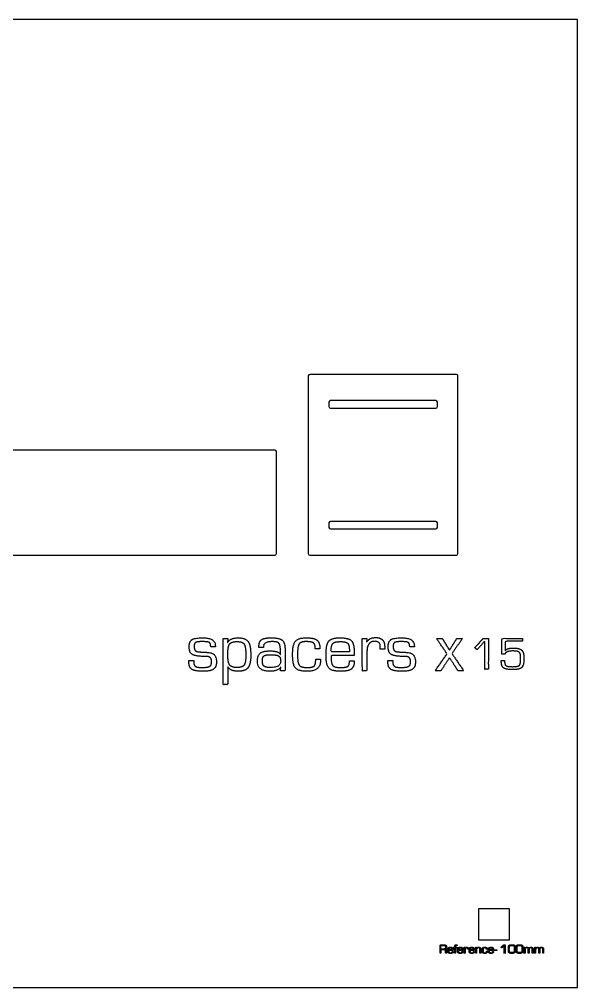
# Model space of a CAD drawing. Header units: millimetres. Extents: x -2385 to 1268, y -2691 to 4654.
# Drawn here: x -534 to 1268, y 1532 to 4654 of the extents above; entities that cross this region are included whole.
import ezdxf

# ---------------------------------------------------------------- set-up
doc = ezdxf.new("R2010")
doc.units = ezdxf.units.MM
doc.header["$MEASUREMENT"] = 0
doc.layers.add('DEFAULT', color=7, linetype='Continuous')
doc.layers.add('LAYER 01', color=1, linetype='Continuous')

msp = doc.modelspace()

# ---------------------------------------------------------------- linework, layer by layer
at = {"layer": 'DEFAULT'}
for points in [[(465, 3420.1), (465, 3405.6)], [(810, 3425.1), (470, 3425.1)], [(815, 3405.6), (815, 3420.1)], [(470, 3400.6), (810, 3400.6)], [(465, 3030.6), (465, 3016.1)], [(810, 3035.6), (470, 3035.6)], [(815, 3016.1), (815, 3030.6)], [(470, 3011.1), (810, 3011.1)]]:
    msp.add_lwpolyline(points, dxfattribs=at)
for centre, start, end in [((403.5, 3504.6, 5.2), 90, 180), ((876.5, 3504.6, 5.2), 0, 90), ((470, 3420.1, 5.2), 90, 180), ((470, 3405.6, 5.2), 180, 270), ((810, 3420.1, 5.2), 0, 90), ((810, 3405.6, 5.2), 270, 0), ((290.7, 3260.6, 5.2), 0, 90), ((470, 3030.6, 5.2), 90, 180), ((810, 3030.6, 5.2), 0, 90), ((470, 3016.1, 5.2), 180, 270), ((810, 3016.1, 5.2), 270, 0), ((290.7, 2931.6, 5.2), 270, 360), ((403.5, 2931.6, 5.2), 180, 270), ((876.5, 2931.6, 5.2), 270, 0)]:
    msp.add_arc(centre, 5, start, end, dxfattribs=at)
for points in [[(398.5, 3504.6, 5.2), (398.5, 3218.1, 5.2), (398.5, 2931.6, 5.2)], [(876.5, 3509.6, 5.2), (640, 3509.6, 5.2), (403.5, 3509.6, 5.2)], [(881.5, 2931.6, 5.2), (881.5, 3218.1, 5.2), (881.5, 3504.6, 5.2)], [(290.7, 3265.6, 5.2), (-884.3, 3265.6, 5.2), (-2059.3, 3265.6, 5.2)], [(295.7, 2931.6, 5.2), (295.7, 3096.1, 5.2), (295.7, 3260.6, 5.2)], [(-2059.3, 2926.6, 5.2), (-884.3, 2926.6, 5.2), (290.7, 2926.6, 5.2)], [(403.5, 2926.6, 5.2), (640, 2926.6, 5.2), (876.5, 2926.6, 5.2)]]:
    msp.add_open_spline(points, degree=2, dxfattribs=at)
at = {"layer": 'LAYER 01'}
for points in [[(-2335.8, 1532.4), (1267.8, 1532.4), (1267.8, 4654.2), (-2335.8, 4654.2), (-2335.8, 1532.4)], [(948, 1686.5), (1048, 1686.5), (1048, 1786.5), (948, 1786.5), (948, 1686.5)]]:
    msp.add_lwpolyline(points, dxfattribs=at)
for points, knots in [([(98.9, 2631.1, 5.2), (98.7, 2633, 5.2), (98.5, 2635, 5.2), (98.5, 2660.2, 5.2), (57.2, 2660.2, 5.2), (31.4, 2660.2, 5.2), (22.8, 2654.3, 5.2), (14.1, 2648.4, 5.2), (14.1, 2630.6, 5.2), (14.1, 2611.9, 5.2), (25.2, 2606, 5.2), (36.2, 2600, 5.2), (71.3, 2600, 5.2), (86.3, 2600, 5.2), (86.3, 2583.4, 5.2), (86.3, 2571.8, 5.2), (80.3, 2568.2, 5.2), (74.3, 2564.5, 5.2), (55.2, 2564.5, 5.2), (39.7, 2564.5, 5.2), (34.4, 2568.1, 5.2), (29.1, 2571.6, 5.2), (29.1, 2582, 5.2), (29.2, 2584.5, 5.2), (29.3, 2587, 5.2), (21.4, 2587, 5.2), (13.5, 2587, 5.2), (13.3, 2584.2, 5.2), (13.2, 2581.4, 5.2), (13.2, 2564.8, 5.2), (22.9, 2558.6, 5.2), (32.6, 2552.4, 5.2), (58.3, 2552.4, 5.2), (83.4, 2552.4, 5.2), (92.8, 2559, 5.2), (102.3, 2565.6, 5.2), (102.3, 2583.3, 5.2), (102.3, 2611.8, 5.2), (73.7, 2613.3, 5.2), (65.8, 2613.7, 5.2), (58, 2614.1, 5.2), (51.8, 2614.4, 5.2), (45.6, 2614.7, 5.2), (30.1, 2615.5, 5.2), (30.1, 2631.7, 5.2), (30.1, 2642.4, 5.2), (34.7, 2645.2, 5.2), (39.3, 2648, 5.2), (56.4, 2648, 5.2), (74.8, 2648, 5.2), (79.2, 2645.2, 5.2), (83.6, 2642.5, 5.2), (83.6, 2631.1, 5.2), (91.3, 2631.1, 5.2), (98.9, 2631.1, 5.2)], [-27, -27, -27, -26, -26, -25, -25, -24, -24, -23, -23, -22, -22, -21, -21, -20, -20, -19, -19, -18, -18, -17, -17, -16, -16, -15, -15, -14, -14, -13, -13, -12, -12, -11, -11, -10, -10, -9, -9, -8, -8, -7, -7, -6, -6, -5, -5, -4, -4, -3, -3, -2, -2, -1, -1, 0, 0, 0]), ([(123.8, 2658.3, 5.2), (123.8, 2583.8, 5.2), (123.8, 2509.2, 5.2), (131.3, 2509.2, 5.2), (138.8, 2509.2, 5.2), (138.8, 2537.9, 5.2), (138.8, 2566.5, 5.2), (139, 2566.5, 5.2), (139.1, 2566.5, 5.2), (147.4, 2552.4, 5.2), (172.9, 2552.4, 5.2), (195.3, 2552.4, 5.2), (204.1, 2563.8, 5.2), (212.9, 2575.3, 5.2), (212.9, 2604.7, 5.2), (212.9, 2636.5, 5.2), (204.2, 2648.3, 5.2), (195.5, 2660.2, 5.2), (172.5, 2660.2, 5.2), (146.4, 2660.2, 5.2), (138.5, 2644.8, 5.2), (138.3, 2645, 5.2), (138.1, 2645.1, 5.2), (138.4, 2651.7, 5.2), (138.8, 2658.3, 5.2), (131.3, 2658.3, 5.2), (123.8, 2658.3, 5.2)], [-13, -13, -13, -12, -12, -11, -11, -10, -10, -9, -9, -8, -8, -7, -7, -6, -6, -5, -5, -4, -4, -3, -3, -2, -2, -1, -1, 0, 0, 0]), ([(254.1, 2629.2, 5.2), (254.1, 2631.5, 5.2), (254.1, 2632.3, 5.2), (254.1, 2648, 5.2), (282.2, 2648, 5.2), (298.7, 2648, 5.2), (303.6, 2642.7, 5.2), (308.5, 2637.4, 5.2), (308.5, 2619.6, 5.2), (308.5, 2613.3, 5.2), (308.5, 2607, 5.2), (308.3, 2606.9, 5.2), (308.2, 2606.9, 5.2), (302.7, 2618, 5.2), (275.2, 2618, 5.2), (252.1, 2618, 5.2), (243.3, 2610.7, 5.2), (234.4, 2603.4, 5.2), (234.4, 2584.4, 5.2), (234.4, 2552.4, 5.2), (273.9, 2552.4, 5.2), (300.6, 2552.4, 5.2), (309.4, 2565.6, 5.2), (309.5, 2565.5, 5.2), (309.7, 2565.5, 5.2), (309.1, 2559.8, 5.2), (308.5, 2554.2, 5.2), (316, 2554.2, 5.2), (323.5, 2554.2, 5.2), (323.5, 2588.6, 5.2), (323.5, 2623, 5.2), (323.5, 2644.7, 5.2), (314.4, 2652.4, 5.2), (305.3, 2660.2, 5.2), (279.3, 2660.2, 5.2), (255.4, 2660.2, 5.2), (247.2, 2653.9, 5.2), (239, 2647.6, 5.2), (239, 2629.2, 5.2), (246.6, 2629.2, 5.2), (254.1, 2629.2, 5.2)], [-20, -20, -20, -19, -19, -18, -18, -17, -17, -16, -16, -15, -15, -14, -14, -13, -13, -12, -12, -11, -11, -10, -10, -9, -9, -8, -8, -7, -7, -6, -6, -5, -5, -4, -4, -3, -3, -2, -2, -1, -1, 0, 0, 0]), ([(422.5, 2591.7, 5.2), (422.5, 2574.1, 5.2), (417.8, 2569.3, 5.2), (413.2, 2564.5, 5.2), (395.7, 2564.5, 5.2), (375.1, 2564.5, 5.2), (369.4, 2571.8, 5.2), (363.8, 2579, 5.2), (363.8, 2605.4, 5.2), (363.8, 2632.5, 5.2), (368.7, 2640.2, 5.2), (373.7, 2648, 5.2), (391, 2648, 5.2), (408.9, 2648, 5.2), (415, 2643.9, 5.2), (421, 2639.7, 5.2), (421, 2627.3, 5.2), (420.9, 2625.9, 5.2), (420.8, 2624.5, 5.2), (428.4, 2624.5, 5.2), (436.1, 2624.5, 5.2), (436.1, 2645.2, 5.2), (426.8, 2652.7, 5.2), (417.5, 2660.2, 5.2), (392.1, 2660.2, 5.2), (366.3, 2660.2, 5.2), (357.1, 2649.1, 5.2), (347.9, 2637.9, 5.2), (347.9, 2606.8, 5.2), (347.9, 2573.6, 5.2), (356.9, 2563, 5.2), (366, 2552.4, 5.2), (394.1, 2552.4, 5.2), (437.9, 2552.4, 5.2), (437.9, 2586, 5.2), (437.8, 2588.9, 5.2), (437.8, 2591.7, 5.2), (430.2, 2591.7, 5.2), (422.5, 2591.7, 5.2)], [-19, -19, -19, -18, -18, -17, -17, -16, -16, -15, -15, -14, -14, -13, -13, -12, -12, -11, -11, -10, -10, -9, -9, -8, -8, -7, -7, -6, -6, -5, -5, -4, -4, -3, -3, -2, -2, -1, -1, 0, 0, 0]), ([(531.2, 2586.1, 5.2), (531.2, 2584.5, 5.2), (531.2, 2582.8, 5.2), (531.2, 2571.4, 5.2), (525.7, 2568, 5.2), (520.2, 2564.5, 5.2), (501.8, 2564.5, 5.2), (482.4, 2564.5, 5.2), (477.1, 2571.4, 5.2), (471.8, 2578.2, 5.2), (471.8, 2603, 5.2), (509.3, 2603, 5.2), (546.8, 2603, 5.2), (546.8, 2607.1, 5.2), (546.8, 2611.3, 5.2), (546.8, 2641.4, 5.2), (537.9, 2650.8, 5.2), (528.9, 2660.2, 5.2), (500.2, 2660.2, 5.2), (473.8, 2660.2, 5.2), (464.7, 2649.4, 5.2), (455.7, 2638.7, 5.2), (455.7, 2607.4, 5.2), (455.7, 2573.5, 5.2), (464.7, 2562.9, 5.2), (473.6, 2552.4, 5.2), (502.3, 2552.4, 5.2), (527, 2552.4, 5.2), (536.8, 2559, 5.2), (546.6, 2565.6, 5.2), (546.6, 2582.2, 5.2), (546.7, 2584.2, 5.2), (546.8, 2586.1, 5.2), (539, 2586.1, 5.2), (531.2, 2586.1, 5.2)], [-17, -17, -17, -16, -16, -15, -15, -14, -14, -13, -13, -12, -12, -11, -11, -10, -10, -9, -9, -8, -8, -7, -7, -6, -6, -5, -5, -4, -4, -3, -3, -2, -2, -1, -1, 0, 0, 0]), ([(572.9, 2658.3, 5.2), (572.9, 2606.3, 5.2), (572.9, 2554.2, 5.2), (580.4, 2554.2, 5.2), (587.9, 2554.2, 5.2), (587.9, 2585.3, 5.2), (587.9, 2616.3, 5.2), (587.9, 2648.9, 5.2), (613.5, 2648.9, 5.2), (631, 2648.9, 5.2), (631, 2632.2, 5.2), (631, 2630.7, 5.2), (630.6, 2626.3, 5.2), (630.4, 2625, 5.2), (630.2, 2623.6, 5.2), (637.7, 2623.6, 5.2), (645.2, 2623.6, 5.2), (645.1, 2627.3, 5.2), (645.1, 2630.9, 5.2), (645.1, 2661.1, 5.2), (616.4, 2661.1, 5.2), (595.7, 2661.1, 5.2), (586.7, 2645.9, 5.2), (586.5, 2646.1, 5.2), (586.4, 2646.2, 5.2), (587.1, 2652.3, 5.2), (587.9, 2658.3, 5.2), (580.4, 2658.3, 5.2), (572.9, 2658.3, 5.2)], [-14, -14, -14, -13, -13, -12, -12, -11, -11, -10, -10, -9, -9, -8, -8, -7, -7, -6, -6, -5, -5, -4, -4, -3, -3, -2, -2, -1, -1, 0, 0, 0]), ([(741.1, 2631.1, 5.2), (740.9, 2633, 5.2), (740.7, 2635, 5.2), (740.7, 2660.2, 5.2), (699.4, 2660.2, 5.2), (673.6, 2660.2, 5.2), (665, 2654.3, 5.2), (656.3, 2648.4, 5.2), (656.3, 2630.6, 5.2), (656.3, 2611.9, 5.2), (667.4, 2606, 5.2), (678.4, 2600, 5.2), (713.4, 2600, 5.2), (728.5, 2600, 5.2), (728.5, 2583.4, 5.2), (728.5, 2571.8, 5.2), (722.5, 2568.2, 5.2), (716.5, 2564.5, 5.2), (697.4, 2564.5, 5.2), (681.9, 2564.5, 5.2), (676.6, 2568.1, 5.2), (671.3, 2571.6, 5.2), (671.3, 2582, 5.2), (671.4, 2584.5, 5.2), (671.4, 2587, 5.2), (663.6, 2587, 5.2), (655.7, 2587, 5.2), (655.5, 2584.2, 5.2), (655.4, 2581.4, 5.2), (655.4, 2564.8, 5.2), (665.1, 2558.6, 5.2), (674.8, 2552.4, 5.2), (700.5, 2552.4, 5.2), (725.6, 2552.4, 5.2), (735, 2559, 5.2), (744.4, 2565.6, 5.2), (744.4, 2583.3, 5.2), (744.4, 2611.8, 5.2), (715.9, 2613.3, 5.2), (708, 2613.7, 5.2), (700.2, 2614.1, 5.2), (694, 2614.4, 5.2), (687.8, 2614.7, 5.2), (672.3, 2615.5, 5.2), (672.3, 2631.7, 5.2), (672.3, 2642.4, 5.2), (676.9, 2645.2, 5.2), (681.5, 2648, 5.2), (698.5, 2648, 5.2), (716.9, 2648, 5.2), (721.4, 2645.2, 5.2), (725.8, 2642.5, 5.2), (725.8, 2631.1, 5.2), (733.4, 2631.1, 5.2), (741.1, 2631.1, 5.2)], [-27, -27, -27, -26, -26, -25, -25, -24, -24, -23, -23, -22, -22, -21, -21, -20, -20, -19, -19, -18, -18, -17, -17, -16, -16, -15, -15, -14, -14, -13, -13, -12, -12, -11, -11, -10, -10, -9, -9, -8, -8, -7, -7, -6, -6, -5, -5, -4, -4, -3, -3, -2, -2, -1, -1, 0, 0, 0]), ([(896, 2658.3, 5.2), (886.9, 2658.3, 5.2), (877.8, 2658.3, 5.2), (866, 2639.3, 5.2), (854.2, 2620.3, 5.2), (842.4, 2639.3, 5.2), (830.6, 2658.3, 5.2), (821.4, 2658.3, 5.2), (812.3, 2658.3, 5.2), (829.2, 2633.5, 5.2), (846.2, 2608.7, 5.2), (827.3, 2581.4, 5.2), (808.4, 2554.2, 5.2), (817.5, 2554.2, 5.2), (826.6, 2554.2, 5.2), (840.4, 2575.2, 5.2), (854.2, 2596.2, 5.2), (868, 2575.2, 5.2), (881.8, 2554.2, 5.2), (890.9, 2554.2, 5.2), (900, 2554.2, 5.2), (881.1, 2581.8, 5.2), (862.2, 2609.3, 5.2), (879.1, 2633.8, 5.2), (896, 2658.3, 5.2)], [-12, -12, -12, -11, -11, -10, -10, -9, -9, -8, -8, -7, -7, -6, -6, -5, -5, -4, -4, -3, -3, -2, -2, -1, -1, 0, 0, 0]), ([(979.6, 2658.5), (971.5, 2658.5), (963.4, 2658.5), (949.6, 2643.4), (935.9, 2628.4), (939.4, 2625.1), (943, 2621.7), (955.6, 2635.9), (968.3, 2650), (968.3, 2604.6), (968.3, 2559.1), (973.9, 2559.1), (979.6, 2559.1), (979.6, 2608.8), (979.6, 2658.5)], [-7, -7, -7, -6, -6, -5, -5, -4, -4, -3, -3, -2, -2, -1, -1, 0, 0, 0]), ([(1090.2, 2658.5), (1056.7, 2658.5), (1023.3, 2658.5), (1023.3, 2633.1), (1023.3, 2607.8), (1028.4, 2607.8), (1033.4, 2607.8), (1035.6, 2617.8), (1058.5, 2617.8), (1074.9, 2617.8), (1079.4, 2613.7), (1083.9, 2609.5), (1083.9, 2594.4), (1083.9, 2575.6), (1079.9, 2571.4), (1075.9, 2567.2), (1057.8, 2567.2), (1040.5, 2567.2), (1036.3, 2570.5), (1032, 2573.7), (1032, 2587.2), (1026.8, 2587.2), (1021.5, 2587.2), (1021.5, 2585.3), (1021.5, 2583.5), (1021.5, 2568.2), (1029, 2563), (1036.5, 2557.8), (1058.6, 2557.8), (1080.9, 2557.8), (1087.7, 2564.8), (1094.6, 2571.8), (1094.6, 2594.8), (1094.6, 2613.6), (1087.4, 2620.4), (1080.2, 2627.2), (1060.4, 2627.2), (1040, 2627.2), (1034.2, 2618.6), (1034, 2618.6), (1033.9, 2618.6), (1034.2, 2633.9), (1034.4, 2649.1), (1062.3, 2649.1), (1090.2, 2649.1), (1090.2, 2653.8), (1090.2, 2658.5)], [-23, -23, -23, -22, -22, -21, -21, -20, -20, -19, -19, -18, -18, -17, -17, -16, -16, -15, -15, -14, -14, -13, -13, -12, -12, -11, -11, -10, -10, -9, -9, -8, -8, -7, -7, -6, -6, -5, -5, -4, -4, -3, -3, -2, -2, -1, -1, 0, 0, 0]), ([(168.2, 2648, 5.2), (149.9, 2648, 5.2), (144.4, 2639.9, 5.2), (138.8, 2631.9, 5.2), (138.8, 2605.4, 5.2), (138.8, 2580.8, 5.2), (144.8, 2572.7, 5.2), (150.8, 2564.5, 5.2), (168.8, 2564.5, 5.2), (186, 2564.5, 5.2), (191.5, 2572.4, 5.2), (196.9, 2580.3, 5.2), (196.9, 2604.9, 5.2), (196.9, 2632, 5.2), (191.6, 2640, 5.2), (186.3, 2648, 5.2), (168.2, 2648, 5.2)], [0, 0, 0, 1, 1, 2, 2, 3, 3, 4, 4, 5, 5, 6, 6, 7, 7, 8, 8, 8]), ([(531.2, 2615.2, 5.2), (531.2, 2617.7, 5.2), (531.1, 2620.2, 5.2), (531.1, 2637.6, 5.2), (525.6, 2642.8, 5.2), (520, 2648, 5.2), (501.6, 2648, 5.2), (483.1, 2648, 5.2), (477.6, 2641.9, 5.2), (472.1, 2635.8, 5.2), (472.1, 2615.2, 5.2), (501.7, 2615.2, 5.2), (531.2, 2615.2, 5.2)], [0, 0, 0, 1, 1, 2, 2, 3, 3, 4, 4, 5, 5, 6, 6, 6]), ([(278.6, 2605.8, 5.2), (261, 2605.8, 5.2), (255.7, 2602, 5.2), (250.4, 2598.2, 5.2), (250.4, 2585.8, 5.2), (250.4, 2572.9, 5.2), (255.6, 2568.7, 5.2), (260.9, 2564.5, 5.2), (277, 2564.5, 5.2), (309.4, 2564.5, 5.2), (309.4, 2584.6, 5.2), (309.4, 2597.1, 5.2), (303.1, 2601.5, 5.2), (296.8, 2605.8, 5.2), (278.6, 2605.8, 5.2)], [0, 0, 0, 1, 1, 2, 2, 3, 3, 4, 4, 5, 5, 6, 6, 7, 7, 7]), ([(823.7, 1643.1, 5.2), (825.2, 1643.1, 5.2), (826.8, 1643.1, 5.2), (826.8, 1648.6, 5.2), (826.8, 1654.2, 5.2), (831.5, 1654.2, 5.2), (836.2, 1654.2, 5.2), (836.7, 1654.2, 5.2), (837.2, 1654.2, 5.2), (841.3, 1654.2, 5.2), (841.3, 1649.4, 5.2), (841.3, 1646.2, 5.2), (841.3, 1643.1, 5.2), (842.9, 1643.1, 5.2), (844.5, 1643.1, 5.2), (844.5, 1646.6, 5.2), (844.5, 1650.1, 5.2), (844.5, 1655, 5.2), (840.1, 1655.4, 5.2), (840.1, 1655.4, 5.2), (840.1, 1655.4, 5.2), (842.8, 1655.9, 5.2), (843.8, 1657.4, 5.2), (844.8, 1658.9, 5.2), (844.8, 1662.7, 5.2), (844.8, 1667.1, 5.2), (843, 1668.8, 5.2), (841.2, 1670.6, 5.2), (836.8, 1670.6, 5.2), (830.2, 1670.6, 5.2), (823.7, 1670.6, 5.2), (823.7, 1656.8, 5.2), (823.7, 1643.1, 5.2)], [-16, -16, -16, -15, -15, -14, -14, -13, -13, -12, -12, -11, -11, -10, -10, -9, -9, -8, -8, -7, -7, -6, -6, -5, -5, -4, -4, -3, -3, -2, -2, -1, -1, 0, 0, 0]), ([(826.8, 1656.8, 5.2), (831.3, 1656.8, 5.2), (835.7, 1656.8, 5.2), (839.3, 1656.8, 5.2), (840.6, 1657.8, 5.2), (841.9, 1658.9, 5.2), (841.9, 1662, 5.2), (841.9, 1665.7, 5.2), (840.9, 1666.9, 5.2), (840, 1668, 5.2), (836.8, 1668, 5.2), (831.8, 1668, 5.2), (826.8, 1668, 5.2), (826.8, 1662.4, 5.2), (826.8, 1656.8, 5.2)], [0, 0, 0, 1, 1, 2, 2, 3, 3, 4, 4, 5, 5, 6, 6, 7, 7, 7]), ([(862.6, 1649, 5.2), (862.6, 1648.7, 5.2), (862.6, 1648.4, 5.2), (862.6, 1646.3, 5.2), (861.5, 1645.6, 5.2), (860.5, 1645, 5.2), (857.1, 1645, 5.2), (853.5, 1645, 5.2), (852.6, 1646.2, 5.2), (851.6, 1647.5, 5.2), (851.6, 1652.1, 5.2), (858.5, 1652.1, 5.2), (865.4, 1652.1, 5.2), (865.4, 1652.8, 5.2), (865.4, 1653.6, 5.2), (865.4, 1659.2, 5.2), (863.8, 1660.9, 5.2), (862.1, 1662.6, 5.2), (856.8, 1662.6, 5.2), (852, 1662.6, 5.2), (850.3, 1660.7, 5.2), (848.6, 1658.7, 5.2), (848.6, 1652.9, 5.2), (848.6, 1646.6, 5.2), (850.3, 1644.7, 5.2), (851.9, 1642.7, 5.2), (857.2, 1642.7, 5.2), (861.8, 1642.7, 5.2), (863.6, 1644, 5.2), (865.4, 1645.2, 5.2), (865.4, 1648.2, 5.2), (865.4, 1648.6, 5.2), (865.4, 1649, 5.2), (864, 1649, 5.2), (862.6, 1649, 5.2)], [-17, -17, -17, -16, -16, -15, -15, -14, -14, -13, -13, -12, -12, -11, -11, -10, -10, -9, -9, -8, -8, -7, -7, -6, -6, -5, -5, -4, -4, -3, -3, -2, -2, -1, -1, 0, 0, 0]), ([(862.6, 1654.3, 5.2), (862.6, 1654.8, 5.2), (862.5, 1655.3, 5.2), (862.5, 1658.5, 5.2), (861.5, 1659.4, 5.2), (860.5, 1660.4, 5.2), (857.1, 1660.4, 5.2), (853.7, 1660.4, 5.2), (852.7, 1659.3, 5.2), (851.6, 1658.1, 5.2), (851.6, 1654.3, 5.2), (857.1, 1654.3, 5.2), (862.6, 1654.3, 5.2)], [0, 0, 0, 1, 1, 2, 2, 3, 3, 4, 4, 5, 5, 6, 6, 6]), ([(870.8, 1643.1, 5.2), (872.2, 1643.1, 5.2), (873.5, 1643.1, 5.2), (873.5, 1651.6, 5.2), (873.5, 1660, 5.2), (876.1, 1660, 5.2), (878.6, 1660, 5.2), (878.6, 1661.2, 5.2), (878.6, 1662.3, 5.2), (876.1, 1662.3, 5.2), (873.5, 1662.3, 5.2), (873.5, 1663.9, 5.2), (873.5, 1665.4, 5.2), (873.5, 1668.5, 5.2), (876.6, 1668.5, 5.2), (877.2, 1668.5, 5.2), (878.6, 1668.4, 5.2), (878.6, 1669.6, 5.2), (878.6, 1670.7, 5.2), (877.4, 1670.8, 5.2), (876.5, 1670.8, 5.2), (870.8, 1670.8, 5.2), (870.8, 1665.2, 5.2), (870.8, 1663.7, 5.2), (870.8, 1662.3, 5.2), (869.3, 1662.3, 5.2), (867.8, 1662.3, 5.2), (867.8, 1661.2, 5.2), (867.8, 1660, 5.2), (869.3, 1660, 5.2), (870.8, 1660, 5.2), (870.8, 1651.6, 5.2), (870.8, 1643.1, 5.2)], [-16, -16, -16, -15, -15, -14, -14, -13, -13, -12, -12, -11, -11, -10, -10, -9, -9, -8, -8, -7, -7, -6, -6, -5, -5, -4, -4, -3, -3, -2, -2, -1, -1, 0, 0, 0]), ([(894.2, 1649, 5.2), (894.2, 1648.7, 5.2), (894.2, 1648.4, 5.2), (894.2, 1646.3, 5.2), (893.2, 1645.6, 5.2), (892.2, 1645, 5.2), (888.8, 1645, 5.2), (885.2, 1645, 5.2), (884.3, 1646.2, 5.2), (883.3, 1647.5, 5.2), (883.3, 1652.1, 5.2), (890.2, 1652.1, 5.2), (897.1, 1652.1, 5.2), (897.1, 1652.8, 5.2), (897.1, 1653.6, 5.2), (897.1, 1659.2, 5.2), (895.5, 1660.9, 5.2), (893.8, 1662.6, 5.2), (888.5, 1662.6, 5.2), (883.6, 1662.6, 5.2), (882, 1660.7, 5.2), (880.3, 1658.7, 5.2), (880.3, 1652.9, 5.2), (880.3, 1646.6, 5.2), (881.9, 1644.7, 5.2), (883.6, 1642.7, 5.2), (888.9, 1642.7, 5.2), (893.5, 1642.7, 5.2), (895.3, 1644, 5.2), (897.1, 1645.2, 5.2), (897.1, 1648.2, 5.2), (897.1, 1648.6, 5.2), (897.1, 1649, 5.2), (895.7, 1649, 5.2), (894.2, 1649, 5.2)], [-17, -17, -17, -16, -16, -15, -15, -14, -14, -13, -13, -12, -12, -11, -11, -10, -10, -9, -9, -8, -8, -7, -7, -6, -6, -5, -5, -4, -4, -3, -3, -2, -2, -1, -1, 0, 0, 0]), ([(894.2, 1654.3, 5.2), (894.2, 1654.8, 5.2), (894.2, 1655.3, 5.2), (894.2, 1658.5, 5.2), (893.2, 1659.4, 5.2), (892.2, 1660.4, 5.2), (888.8, 1660.4, 5.2), (885.3, 1660.4, 5.2), (884.3, 1659.3, 5.2), (883.3, 1658.1, 5.2), (883.3, 1654.3, 5.2), (888.8, 1654.3, 5.2), (894.2, 1654.3, 5.2)], [0, 0, 0, 1, 1, 2, 2, 3, 3, 4, 4, 5, 5, 6, 6, 6]), ([(901.9, 1662.3, 5.2), (901.9, 1652.7, 5.2), (901.9, 1643.1, 5.2), (903.3, 1643.1, 5.2), (904.7, 1643.1, 5.2), (904.7, 1648.8, 5.2), (904.7, 1654.6, 5.2), (904.7, 1660.6, 5.2), (909.4, 1660.6, 5.2), (912.7, 1660.6, 5.2), (912.7, 1657.5, 5.2), (912.7, 1657.2, 5.2), (912.6, 1656.4, 5.2), (912.5, 1656.1, 5.2), (912.5, 1655.9, 5.2), (913.9, 1655.9, 5.2), (915.3, 1655.9, 5.2), (915.3, 1656.6, 5.2), (915.3, 1657.2, 5.2), (915.3, 1662.8, 5.2), (910, 1662.8, 5.2), (906.1, 1662.8, 5.2), (904.5, 1660, 5.2), (904.5, 1660, 5.2), (904.4, 1660.1, 5.2), (904.6, 1661.2, 5.2), (904.7, 1662.3, 5.2), (903.3, 1662.3, 5.2), (901.9, 1662.3, 5.2)], [-14, -14, -14, -13, -13, -12, -12, -11, -11, -10, -10, -9, -9, -8, -8, -7, -7, -6, -6, -5, -5, -4, -4, -3, -3, -2, -2, -1, -1, 0, 0, 0]), ([(931.5, 1649, 5.2), (931.5, 1648.7, 5.2), (931.5, 1648.4, 5.2), (931.5, 1646.3, 5.2), (930.4, 1645.6, 5.2), (929.4, 1645, 5.2), (926, 1645, 5.2), (922.4, 1645, 5.2), (921.5, 1646.2, 5.2), (920.5, 1647.5, 5.2), (920.5, 1652.1, 5.2), (927.4, 1652.1, 5.2), (934.3, 1652.1, 5.2), (934.3, 1652.8, 5.2), (934.3, 1653.6, 5.2), (934.3, 1659.2, 5.2), (932.7, 1660.9, 5.2), (931, 1662.6, 5.2), (925.7, 1662.6, 5.2), (920.9, 1662.6, 5.2), (919.2, 1660.7, 5.2), (917.5, 1658.7, 5.2), (917.5, 1652.9, 5.2), (917.5, 1646.6, 5.2), (919.2, 1644.7, 5.2), (920.8, 1642.7, 5.2), (926.1, 1642.7, 5.2), (930.7, 1642.7, 5.2), (932.5, 1644, 5.2), (934.3, 1645.2, 5.2), (934.3, 1648.2, 5.2), (934.3, 1648.6, 5.2), (934.3, 1649, 5.2), (932.9, 1649, 5.2), (931.5, 1649, 5.2)], [-17, -17, -17, -16, -16, -15, -15, -14, -14, -13, -13, -12, -12, -11, -11, -10, -10, -9, -9, -8, -8, -7, -7, -6, -6, -5, -5, -4, -4, -3, -3, -2, -2, -1, -1, 0, 0, 0]), ([(931.5, 1654.3, 5.2), (931.5, 1654.8, 5.2), (931.4, 1655.3, 5.2), (931.4, 1658.5, 5.2), (930.4, 1659.4, 5.2), (929.4, 1660.4, 5.2), (926, 1660.4, 5.2), (922.6, 1660.4, 5.2), (921.6, 1659.3, 5.2), (920.5, 1658.1, 5.2), (920.5, 1654.3, 5.2), (926, 1654.3, 5.2), (931.5, 1654.3, 5.2)], [0, 0, 0, 1, 1, 2, 2, 3, 3, 4, 4, 5, 5, 6, 6, 6]), ([(938.8, 1662.3, 5.2), (938.8, 1652.7, 5.2), (938.8, 1643.1, 5.2), (940.2, 1643.1, 5.2), (941.6, 1643.1, 5.2), (941.6, 1648.9, 5.2), (941.6, 1654.6, 5.2), (941.6, 1660.4, 5.2), (947.6, 1660.4, 5.2), (950.4, 1660.4, 5.2), (951.3, 1659.5, 5.2), (952.3, 1658.6, 5.2), (952.3, 1656.1, 5.2), (952.3, 1655.7, 5.2), (952.3, 1655.3, 5.2), (952.3, 1649.2, 5.2), (952.3, 1643.1, 5.2), (953.7, 1643.1, 5.2), (955.1, 1643.1, 5.2), (955.1, 1649.3, 5.2), (955.1, 1655.6, 5.2), (955.1, 1659.7, 5.2), (953.6, 1661.2, 5.2), (952.1, 1662.6, 5.2), (947.9, 1662.6, 5.2), (942.8, 1662.6, 5.2), (941.5, 1659.6, 5.2), (941.4, 1659.7, 5.2), (941.4, 1659.7, 5.2), (941.4, 1661, 5.2), (941.5, 1662.3, 5.2), (940.1, 1662.3, 5.2), (938.8, 1662.3, 5.2)], [-16, -16, -16, -15, -15, -14, -14, -13, -13, -12, -12, -11, -11, -10, -10, -9, -9, -8, -8, -7, -7, -6, -6, -5, -5, -4, -4, -3, -3, -2, -2, -1, -1, 0, 0, 0]), ([(973.4, 1650, 5.2), (973.4, 1646.7, 5.2), (972.5, 1645.9, 5.2), (971.6, 1645, 5.2), (968.4, 1645, 5.2), (964.6, 1645, 5.2), (963.6, 1646.3, 5.2), (962.5, 1647.7, 5.2), (962.5, 1652.5, 5.2), (962.5, 1657.5, 5.2), (963.4, 1659, 5.2), (964.3, 1660.4, 5.2), (967.5, 1660.4, 5.2), (970.9, 1660.4, 5.2), (972, 1659.6, 5.2), (973.1, 1658.9, 5.2), (973.1, 1656.6, 5.2), (973.1, 1656.3, 5.2), (973, 1656.1, 5.2), (974.5, 1656.1, 5.2), (975.9, 1656.1, 5.2), (975.9, 1659.9, 5.2), (974.2, 1661.3, 5.2), (972.4, 1662.6, 5.2), (967.7, 1662.6, 5.2), (963, 1662.6, 5.2), (961.3, 1660.6, 5.2), (959.6, 1658.5, 5.2), (959.6, 1652.8, 5.2), (959.6, 1646.7, 5.2), (961.2, 1644.7, 5.2), (962.9, 1642.7, 5.2), (968.1, 1642.7, 5.2), (976.2, 1642.7, 5.2), (976.2, 1649, 5.2), (976.2, 1649.5, 5.2), (976.2, 1650, 5.2), (974.8, 1650, 5.2), (973.4, 1650, 5.2)], [-19, -19, -19, -18, -18, -17, -17, -16, -16, -15, -15, -14, -14, -13, -13, -12, -12, -11, -11, -10, -10, -9, -9, -8, -8, -7, -7, -6, -6, -5, -5, -4, -4, -3, -3, -2, -2, -1, -1, 0, 0, 0]), ([(993.4, 1649, 5.2), (993.4, 1648.7, 5.2), (993.4, 1648.4, 5.2), (993.4, 1646.3, 5.2), (992.4, 1645.6, 5.2), (991.4, 1645, 5.2), (988, 1645, 5.2), (984.4, 1645, 5.2), (983.4, 1646.2, 5.2), (982.5, 1647.5, 5.2), (982.5, 1652.1, 5.2), (989.4, 1652.1, 5.2), (996.3, 1652.1, 5.2), (996.3, 1652.8, 5.2), (996.3, 1653.6, 5.2), (996.3, 1659.2, 5.2), (994.7, 1660.9, 5.2), (993, 1662.6, 5.2), (987.7, 1662.6, 5.2), (982.8, 1662.6, 5.2), (981.2, 1660.7, 5.2), (979.5, 1658.7, 5.2), (979.5, 1652.9, 5.2), (979.5, 1646.6, 5.2), (981.1, 1644.7, 5.2), (982.8, 1642.7, 5.2), (988.1, 1642.7, 5.2), (992.6, 1642.7, 5.2), (994.5, 1644, 5.2), (996.3, 1645.2, 5.2), (996.3, 1648.2, 5.2), (996.3, 1648.6, 5.2), (996.3, 1649, 5.2), (994.9, 1649, 5.2), (993.4, 1649, 5.2)], [-17, -17, -17, -16, -16, -15, -15, -14, -14, -13, -13, -12, -12, -11, -11, -10, -10, -9, -9, -8, -8, -7, -7, -6, -6, -5, -5, -4, -4, -3, -3, -2, -2, -1, -1, 0, 0, 0]), ([(993.4, 1654.3, 5.2), (993.4, 1654.8, 5.2), (993.4, 1655.3, 5.2), (993.4, 1658.5, 5.2), (992.4, 1659.4, 5.2), (991.4, 1660.4, 5.2), (988, 1660.4, 5.2), (984.5, 1660.4, 5.2), (983.5, 1659.3, 5.2), (982.5, 1658.1, 5.2), (982.5, 1654.3, 5.2), (988, 1654.3, 5.2), (993.4, 1654.3, 5.2)], [0, 0, 0, 1, 1, 2, 2, 3, 3, 4, 4, 5, 5, 6, 6, 6]), ([(1033.5, 1670.6, 5.2), (1031.3, 1670.6, 5.2), (1029, 1670.6, 5.2), (1025.2, 1666.4, 5.2), (1021.4, 1662.3, 5.2), (1022.4, 1661.4, 5.2), (1023.4, 1660.4, 5.2), (1026.9, 1664.4, 5.2), (1030.4, 1668.3, 5.2), (1030.4, 1655.7, 5.2), (1030.4, 1643.1, 5.2), (1031.9, 1643.1, 5.2), (1033.5, 1643.1, 5.2), (1033.5, 1656.8, 5.2), (1033.5, 1670.6, 5.2)], [-7, -7, -7, -6, -6, -5, -5, -4, -4, -3, -3, -2, -2, -1, -1, 0, 0, 0]), ([(1055.1, 1670.8, 5.2), (1047.7, 1670.8, 5.2), (1046, 1668.8, 5.2), (1044.4, 1666.8, 5.2), (1044.4, 1657.8, 5.2), (1044.4, 1647.3, 5.2), (1045.9, 1645.3, 5.2), (1047.8, 1642.7, 5.2), (1055.1, 1642.7, 5.2), (1062.5, 1642.7, 5.2), (1064.4, 1645.3, 5.2), (1065.9, 1647.3, 5.2), (1065.9, 1656.8, 5.2), (1065.9, 1666.7, 5.2), (1064.3, 1668.7, 5.2), (1062.7, 1670.8, 5.2), (1055.1, 1670.8, 5.2)], [-8, -8, -8, -7, -7, -6, -6, -5, -5, -4, -4, -3, -3, -2, -2, -1, -1, 0, 0, 0]), ([(1055.1, 1668.2, 5.2), (1049.4, 1668.2, 5.2), (1048.4, 1666.7, 5.2), (1047.3, 1665.2, 5.2), (1047.3, 1656.8, 5.2), (1047.3, 1648.3, 5.2), (1048.4, 1646.8, 5.2), (1049.4, 1645.3, 5.2), (1055.1, 1645.3, 5.2), (1060.9, 1645.3, 5.2), (1061.9, 1646.8, 5.2), (1062.9, 1648.3, 5.2), (1062.9, 1656.8, 5.2), (1062.9, 1665.2, 5.2), (1061.9, 1666.7, 5.2), (1060.9, 1668.2, 5.2), (1055.1, 1668.2, 5.2)], [0, 0, 0, 1, 1, 2, 2, 3, 3, 4, 4, 5, 5, 6, 6, 7, 7, 8, 8, 8]), ([(1080.4, 1670.8, 5.2), (1073, 1670.8, 5.2), (1071.3, 1668.8, 5.2), (1069.7, 1666.8, 5.2), (1069.7, 1657.8, 5.2), (1069.7, 1647.3, 5.2), (1071.2, 1645.3, 5.2), (1073.1, 1642.7, 5.2), (1080.4, 1642.7, 5.2), (1087.8, 1642.7, 5.2), (1089.7, 1645.3, 5.2), (1091.1, 1647.3, 5.2), (1091.1, 1656.8, 5.2), (1091.1, 1666.7, 5.2), (1089.6, 1668.7, 5.2), (1088, 1670.8, 5.2), (1080.4, 1670.8, 5.2)], [-8, -8, -8, -7, -7, -6, -6, -5, -5, -4, -4, -3, -3, -2, -2, -1, -1, 0, 0, 0]), ([(1080.4, 1668.2, 5.2), (1074.7, 1668.2, 5.2), (1073.6, 1666.7, 5.2), (1072.6, 1665.2, 5.2), (1072.6, 1656.8, 5.2), (1072.6, 1648.3, 5.2), (1073.6, 1646.8, 5.2), (1074.7, 1645.3, 5.2), (1080.4, 1645.3, 5.2), (1086.2, 1645.3, 5.2), (1087.2, 1646.8, 5.2), (1088.2, 1648.3, 5.2), (1088.2, 1656.8, 5.2), (1088.2, 1665.2, 5.2), (1087.2, 1666.7, 5.2), (1086.2, 1668.2, 5.2), (1080.4, 1668.2, 5.2)], [0, 0, 0, 1, 1, 2, 2, 3, 3, 4, 4, 5, 5, 6, 6, 7, 7, 8, 8, 8]), ([(1095.5, 1662.3, 5.2), (1095.5, 1652.7, 5.2), (1095.5, 1643.1, 5.2), (1096.9, 1643.1, 5.2), (1098.2, 1643.1, 5.2), (1098.2, 1648.5, 5.2), (1098.2, 1654, 5.2), (1098.2, 1660.4, 5.2), (1104.1, 1660.4, 5.2), (1108.4, 1660.4, 5.2), (1108.4, 1656.5, 5.2), (1108.4, 1656.1, 5.2), (1108.5, 1655.6, 5.2), (1108.5, 1649.4, 5.2), (1108.5, 1643.1, 5.2), (1109.8, 1643.1, 5.2), (1111.2, 1643.1, 5.2), (1111.2, 1648.6, 5.2), (1111.2, 1654.2, 5.2), (1111.2, 1657.8, 5.2), (1112.4, 1659.1, 5.2), (1113.6, 1660.4, 5.2), (1116.9, 1660.4, 5.2), (1119.5, 1660.4, 5.2), (1120.4, 1659.5, 5.2), (1121.3, 1658.5, 5.2), (1121.3, 1655.9, 5.2), (1121.3, 1649.5, 5.2), (1121.3, 1643.1, 5.2), (1122.7, 1643.1, 5.2), (1124, 1643.1, 5.2), (1124, 1649.4, 5.2), (1124, 1655.6, 5.2), (1124, 1662.6, 5.2), (1117.3, 1662.6, 5.2), (1112.5, 1662.6, 5.2), (1110.7, 1659.3, 5.2), (1110.6, 1659.3, 5.2), (1110.6, 1659.3, 5.2), (1109.5, 1662.6, 5.2), (1104.6, 1662.6, 5.2), (1099.9, 1662.6, 5.2), (1098.2, 1659.3, 5.2), (1098.2, 1659.4, 5.2), (1098.2, 1659.4, 5.2), (1098.2, 1660.9, 5.2), (1098.2, 1662.3, 5.2), (1096.9, 1662.3, 5.2), (1095.5, 1662.3, 5.2)], [-24, -24, -24, -23, -23, -22, -22, -21, -21, -20, -20, -19, -19, -18, -18, -17, -17, -16, -16, -15, -15, -14, -14, -13, -13, -12, -12, -11, -11, -10, -10, -9, -9, -8, -8, -7, -7, -6, -6, -5, -5, -4, -4, -3, -3, -2, -2, -1, -1, 0, 0, 0]), ([(1129.6, 1662.3, 5.2), (1129.6, 1652.7, 5.2), (1129.6, 1643.1, 5.2), (1131, 1643.1, 5.2), (1132.3, 1643.1, 5.2), (1132.3, 1648.5, 5.2), (1132.3, 1654, 5.2), (1132.3, 1660.4, 5.2), (1138.2, 1660.4, 5.2), (1142.5, 1660.4, 5.2), (1142.5, 1656.5, 5.2), (1142.5, 1656.1, 5.2), (1142.6, 1655.6, 5.2), (1142.6, 1649.4, 5.2), (1142.6, 1643.1, 5.2), (1143.9, 1643.1, 5.2), (1145.3, 1643.1, 5.2), (1145.3, 1648.6, 5.2), (1145.3, 1654.2, 5.2), (1145.3, 1657.8, 5.2), (1146.5, 1659.1, 5.2), (1147.7, 1660.4, 5.2), (1151, 1660.4, 5.2), (1153.6, 1660.4, 5.2), (1154.5, 1659.5, 5.2), (1155.4, 1658.5, 5.2), (1155.4, 1655.9, 5.2), (1155.4, 1649.5, 5.2), (1155.4, 1643.1, 5.2), (1156.8, 1643.1, 5.2), (1158.1, 1643.1, 5.2), (1158.1, 1649.4, 5.2), (1158.1, 1655.6, 5.2), (1158.1, 1662.6, 5.2), (1151.4, 1662.6, 5.2), (1146.6, 1662.6, 5.2), (1144.8, 1659.3, 5.2), (1144.7, 1659.3, 5.2), (1144.7, 1659.3, 5.2), (1143.6, 1662.6, 5.2), (1138.7, 1662.6, 5.2), (1134, 1662.6, 5.2), (1132.3, 1659.3, 5.2), (1132.3, 1659.4, 5.2), (1132.3, 1659.4, 5.2), (1132.3, 1660.9, 5.2), (1132.3, 1662.3, 5.2), (1131, 1662.3, 5.2), (1129.6, 1662.3, 5.2)], [-24, -24, -24, -23, -23, -22, -22, -21, -21, -20, -20, -19, -19, -18, -18, -17, -17, -16, -16, -15, -15, -14, -14, -13, -13, -12, -12, -11, -11, -10, -10, -9, -9, -8, -8, -7, -7, -6, -6, -5, -5, -4, -4, -3, -3, -2, -2, -1, -1, 0, 0, 0]), ([(998.3, 1654.3, 5.2), (998.3, 1653, 5.2), (998.3, 1651.7, 5.2), (1002.6, 1651.7, 5.2), (1006.8, 1651.7, 5.2), (1006.8, 1653, 5.2), (1006.8, 1654.3, 5.2), (1002.6, 1654.3, 5.2), (998.3, 1654.3, 5.2)], [-4, -4, -4, -3, -3, -2, -2, -1, -1, 0, 0, 0])]:
    msp.add_open_spline(points, degree=2, knots=knots, dxfattribs=at)

doc.saveas('drawing.dxf')
